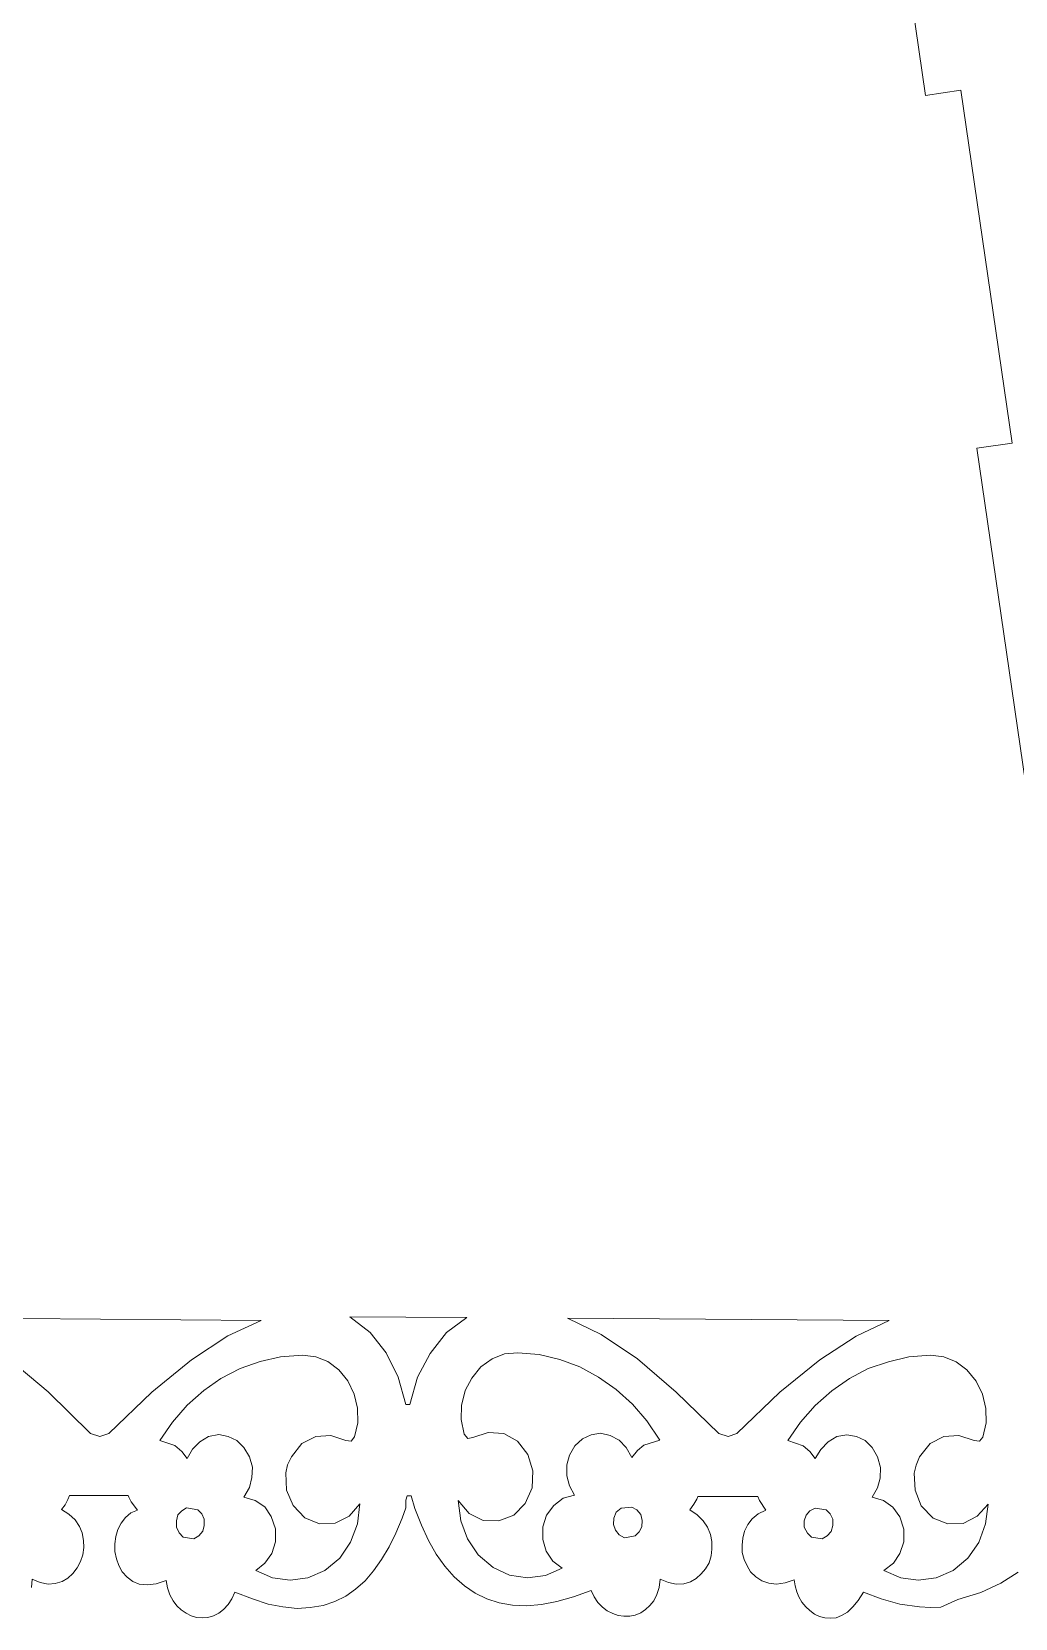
# Model space of a CAD drawing. Header units: inches. Extents: x -3.13 to 3.65, y -3.34 to 4.05.
# Drawn here: x 0.127 to 1.286, y -3.335 to -1.468 of the extents above; entities that cross this region are included whole.
import ezdxf

# ---------------------------------------------------------------- set-up
doc = ezdxf.new("R2010")
doc.units = ezdxf.units.IN
doc.header["$MEASUREMENT"] = 0
doc.layers.add('Katman 1', color=7, linetype='Continuous')

msp = doc.modelspace()

# ---------------------------------------------------------------- linework, layer by layer
at = {"layer": 'Katman 1', "color": 250, "lineweight": 9}
for points in [[(0.9798, -0.1612), (0.9798, -0.1612), (1.1804, -1.5425), (1.1804, -1.5425)], [(1.1804, -1.5425), (1.1804, -1.5425), (1.222, -1.5362), (1.222, -1.5362)], [(1.222, -1.5362), (1.222, -1.5362), (1.2825, -1.952), (1.2825, -1.952)], [(1.2825, -1.952), (1.2825, -1.952), (1.2409, -1.958), (1.2409, -1.958)], [(1.2409, -1.958), (1.2409, -1.958), (1.3616, -2.7891), (1.3616, -2.7891)], [(0.0188, -2.9816), (0.0188, -2.9816), (0.3974, -2.9848), (0.3974, -2.9848)], [(0.3974, -2.9848), (0.3974, -2.9848), (0.3583, -3.003), (0.3583, -3.003)], [(0.5679, -2.9809), (0.5679, -2.9809), (0.5021, -2.9806), (0.5021, -2.9806)], [(0.5021, -2.9806), (0.5021, -2.9806), (0.5259, -2.9991), (0.5259, -2.9991)], [(0.64, -2.9813), (0.64, -2.9813), (0.5679, -2.9809), (0.5679, -2.9809)], [(0.6158, -2.9991), (0.6158, -2.9991), (0.64, -2.9813), (0.64, -2.9813)], [(0.7586, -2.982), (0.7586, -2.982), (1.1376, -2.9848), (1.1376, -2.9848)], [(0.7982, -3.0012), (0.7982, -3.0012), (0.7586, -2.982), (0.7586, -2.982)], [(1.1376, -2.9848), (1.1376, -2.9848), (1.0984, -3.0033), (1.0984, -3.0033)], [(0.3583, -3.003), (0.3583, -3.003), (0.3156, -3.0313), (0.3156, -3.0313)], [(0.5259, -2.9991), (0.5259, -2.9991), (0.5448, -3.0229), (0.5448, -3.0229)], [(0.5966, -3.0236), (0.5966, -3.0236), (0.6158, -2.9991), (0.6158, -2.9991)], [(0.8409, -3.0299), (0.8409, -3.0299), (0.7982, -3.0012), (0.7982, -3.0012)], [(1.0984, -3.0033), (1.0984, -3.0033), (1.0558, -3.0313), (1.0558, -3.0313)], [(0.4202, -3.0278), (0.4202, -3.0278), (0.4461, -3.0257), (0.4461, -3.0257)], [(0.4461, -3.0257), (0.4461, -3.0257), (0.4619, -3.0278), (0.4619, -3.0278)], [(0.5448, -3.0229), (0.5448, -3.0229), (0.5588, -3.0516), (0.5588, -3.0516)], [(0.5819, -3.0516), (0.5819, -3.0516), (0.5966, -3.0236), (0.5966, -3.0236)], [(0.6844, -3.0243), (0.6844, -3.0243), (0.6698, -3.0299), (0.6698, -3.0299)], [(0.6998, -3.0229), (0.6998, -3.0229), (0.6844, -3.0243), (0.6844, -3.0243)], [(0.7251, -3.025), (0.7251, -3.025), (0.6998, -3.0229), (0.6998, -3.0229)], [(0.7495, -3.0306), (0.7495, -3.0306), (0.7251, -3.025), (0.7251, -3.025)], [(1.1608, -3.0278), (1.1608, -3.0278), (1.186, -3.0257), (1.186, -3.0257)], [(1.186, -3.0257), (1.186, -3.0257), (1.2017, -3.0278), (1.2017, -3.0278)], [(0.1465, -3.0688), (0.1465, -3.0688), (0.1003, -3.0299), (0.1003, -3.0299)], [(0.3156, -3.0313), (0.3156, -3.0313), (0.2687, -3.0694), (0.2687, -3.0694)], [(0.3502, -3.053), (0.3502, -3.053), (0.3729, -3.0414), (0.3729, -3.0414)], [(0.3729, -3.0414), (0.3729, -3.0414), (0.3964, -3.0331), (0.3964, -3.0331)], [(0.3964, -3.0331), (0.3964, -3.0331), (0.4202, -3.0278), (0.4202, -3.0278)], [(0.4619, -3.0278), (0.4619, -3.0278), (0.4762, -3.0331), (0.4762, -3.0331)], [(0.4762, -3.0331), (0.4762, -3.0331), (0.4891, -3.0429), (0.4891, -3.0429)], [(0.4891, -3.0429), (0.4891, -3.0429), (0.4996, -3.0558), (0.4996, -3.0558)], [(0.6564, -3.0394), (0.6564, -3.0394), (0.6456, -3.0527), (0.6456, -3.0527)], [(0.6698, -3.0299), (0.6698, -3.0299), (0.6564, -3.0394), (0.6564, -3.0394)], [(0.773, -3.0394), (0.773, -3.0394), (0.7495, -3.0306), (0.7495, -3.0306)], [(0.795, -3.0516), (0.795, -3.0516), (0.773, -3.0394), (0.773, -3.0394)], [(0.8867, -3.0691), (0.8867, -3.0691), (0.8409, -3.0299), (0.8409, -3.0299)], [(1.0558, -3.0313), (1.0558, -3.0313), (1.0085, -3.0694), (1.0085, -3.0694)], [(1.0908, -3.053), (1.0908, -3.053), (1.1128, -3.0414), (1.1128, -3.0414)], [(1.1128, -3.0414), (1.1128, -3.0414), (1.1366, -3.0334), (1.1366, -3.0334)], [(1.1366, -3.0334), (1.1366, -3.0334), (1.1608, -3.0278), (1.1608, -3.0278)], [(1.2017, -3.0278), (1.2017, -3.0278), (1.2164, -3.0334), (1.2164, -3.0334)], [(1.2164, -3.0334), (1.2164, -3.0334), (1.229, -3.0429), (1.229, -3.0429)], [(1.229, -3.0429), (1.229, -3.0429), (1.2399, -3.0562), (1.2399, -3.0562)], [(0.3299, -3.0674), (0.3299, -3.0674), (0.3502, -3.053), (0.3502, -3.053)], [(0.4996, -3.0558), (0.4996, -3.0558), (0.507, -3.0715), (0.507, -3.0715)], [(0.5588, -3.0516), (0.5588, -3.0516), (0.5679, -3.0838), (0.5679, -3.0838)], [(0.5728, -3.0838), (0.5728, -3.0838), (0.5819, -3.0516), (0.5819, -3.0516)], [(0.6456, -3.0527), (0.6456, -3.0527), (0.6379, -3.0674), (0.6379, -3.0674)], [(0.8157, -3.066), (0.8157, -3.066), (0.795, -3.0516), (0.795, -3.0516)], [(1.0701, -3.0677), (1.0701, -3.0677), (1.0908, -3.053), (1.0908, -3.053)], [(1.2399, -3.0562), (1.2399, -3.0562), (1.2475, -3.0715), (1.2475, -3.0715)], [(0.1966, -3.1178), (0.1966, -3.1178), (0.1465, -3.0688), (0.1465, -3.0688)], [(0.2687, -3.0694), (0.2687, -3.0694), (0.2182, -3.1178), (0.2182, -3.1178)], [(0.3103, -3.0845), (0.3103, -3.0845), (0.3299, -3.0674), (0.3299, -3.0674)], [(0.507, -3.0715), (0.507, -3.0715), (0.5112, -3.088), (0.5112, -3.088)], [(0.6379, -3.0674), (0.6379, -3.0674), (0.6337, -3.0849), (0.6337, -3.0849)], [(0.8349, -3.0835), (0.8349, -3.0835), (0.8157, -3.066), (0.8157, -3.066)], [(0.9368, -3.1181), (0.9368, -3.1181), (0.8867, -3.0691), (0.8867, -3.0691)], [(1.0085, -3.0694), (1.0085, -3.0694), (0.9581, -3.1181), (0.9581, -3.1181)], [(1.0502, -3.0849), (1.0502, -3.0849), (1.0701, -3.0677), (1.0701, -3.0677)], [(1.2475, -3.0715), (1.2475, -3.0715), (1.2514, -3.0884), (1.2514, -3.0884)], [(0.2931, -3.1045), (0.2931, -3.1045), (0.3103, -3.0845), (0.3103, -3.0845)], [(0.5112, -3.088), (0.5112, -3.088), (0.5116, -3.1052), (0.5116, -3.1052)], [(0.5679, -3.0838), (0.5679, -3.0838), (0.5728, -3.0838), (0.5728, -3.0838)], [(0.6337, -3.0849), (0.6337, -3.0849), (0.6333, -3.1016), (0.6333, -3.1016)], [(0.8521, -3.1031), (0.8521, -3.1031), (0.8349, -3.0835), (0.8349, -3.0835)], [(1.033, -3.1045), (1.033, -3.1045), (1.0502, -3.0849), (1.0502, -3.0849)], [(1.2514, -3.0884), (1.2514, -3.0884), (1.2517, -3.1052), (1.2517, -3.1052)], [(0.2074, -3.1213), (0.2074, -3.1213), (0.1966, -3.1178), (0.1966, -3.1178)], [(0.2182, -3.1178), (0.2182, -3.1178), (0.2074, -3.1213), (0.2074, -3.1213)], [(0.2781, -3.1261), (0.2781, -3.1261), (0.2931, -3.1045), (0.2931, -3.1045)], [(0.3478, -3.1191), (0.3478, -3.1191), (0.3355, -3.1213), (0.3355, -3.1213)], [(0.3586, -3.1213), (0.3586, -3.1213), (0.3478, -3.1191), (0.3478, -3.1191)], [(0.5116, -3.1052), (0.5116, -3.1052), (0.5077, -3.122), (0.5077, -3.122)], [(0.6333, -3.1016), (0.6333, -3.1016), (0.6368, -3.1188), (0.6368, -3.1188)], [(0.6368, -3.1188), (0.6368, -3.1188), (0.641, -3.1237), (0.641, -3.1237)], [(0.647, -3.1227), (0.647, -3.1227), (0.6652, -3.1167), (0.6652, -3.1167)], [(0.6652, -3.1167), (0.6652, -3.1167), (0.6834, -3.1181), (0.6834, -3.1181)], [(0.6834, -3.1181), (0.6834, -3.1181), (0.6995, -3.1268), (0.6995, -3.1268)], [(0.7863, -3.1195), (0.7863, -3.1195), (0.7975, -3.1174), (0.7975, -3.1174)], [(0.7975, -3.1174), (0.7975, -3.1174), (0.8087, -3.1202), (0.8087, -3.1202)], [(0.8671, -3.1258), (0.8671, -3.1258), (0.8521, -3.1031), (0.8521, -3.1031)], [(0.9476, -3.1213), (0.9476, -3.1213), (0.9368, -3.1181), (0.9368, -3.1181)], [(0.9581, -3.1181), (0.9581, -3.1181), (0.9476, -3.1213), (0.9476, -3.1213)], [(1.0179, -3.1261), (1.0179, -3.1261), (1.033, -3.1045), (1.033, -3.1045)], [(1.2517, -3.1052), (1.2517, -3.1052), (1.2479, -3.1223), (1.2479, -3.1223)], [(0.296, -3.1321), (0.296, -3.1321), (0.2781, -3.1261), (0.2781, -3.1261)], [(0.304, -3.1391), (0.304, -3.1391), (0.296, -3.1321), (0.296, -3.1321)], [(0.3166, -3.1363), (0.3166, -3.1363), (0.3103, -3.1475), (0.3103, -3.1475)], [(0.3254, -3.1276), (0.3254, -3.1276), (0.3166, -3.1363), (0.3166, -3.1363)], [(0.3355, -3.1213), (0.3355, -3.1213), (0.3254, -3.1276), (0.3254, -3.1276)], [(0.3688, -3.1261), (0.3688, -3.1261), (0.3586, -3.1213), (0.3586, -3.1213)], [(0.3771, -3.1345), (0.3771, -3.1345), (0.3688, -3.1261), (0.3688, -3.1261)], [(0.3838, -3.1454), (0.3838, -3.1454), (0.3771, -3.1345), (0.3771, -3.1345)], [(0.4454, -3.1296), (0.4454, -3.1296), (0.4335, -3.1454), (0.4335, -3.1454)], [(0.4619, -3.1213), (0.4619, -3.1213), (0.4454, -3.1296), (0.4454, -3.1296)], [(0.4797, -3.1202), (0.4797, -3.1202), (0.4619, -3.1213), (0.4619, -3.1213)], [(0.4972, -3.1261), (0.4972, -3.1261), (0.4797, -3.1202), (0.4797, -3.1202)], [(0.5035, -3.1268), (0.5035, -3.1268), (0.4972, -3.1261), (0.4972, -3.1261)], [(0.5077, -3.122), (0.5077, -3.122), (0.5035, -3.1268), (0.5035, -3.1268)], [(0.641, -3.1237), (0.641, -3.1237), (0.647, -3.1227), (0.647, -3.1227)], [(0.6995, -3.1268), (0.6995, -3.1268), (0.7117, -3.1426), (0.7117, -3.1426)], [(0.7607, -3.1433), (0.7607, -3.1433), (0.767, -3.1325), (0.767, -3.1325)], [(0.767, -3.1325), (0.767, -3.1325), (0.7761, -3.1241), (0.7761, -3.1241)], [(0.7761, -3.1241), (0.7761, -3.1241), (0.7863, -3.1195), (0.7863, -3.1195)], [(0.8087, -3.1202), (0.8087, -3.1202), (0.8195, -3.1258), (0.8195, -3.1258)], [(0.8195, -3.1258), (0.8195, -3.1258), (0.8276, -3.1345), (0.8276, -3.1345)], [(0.8276, -3.1345), (0.8276, -3.1345), (0.8342, -3.1461), (0.8342, -3.1461)], [(0.8409, -3.1381), (0.8409, -3.1381), (0.8486, -3.1317), (0.8486, -3.1317)], [(0.8486, -3.1317), (0.8486, -3.1317), (0.8671, -3.1258), (0.8671, -3.1258)], [(1.0361, -3.1325), (1.0361, -3.1325), (1.0179, -3.1261), (1.0179, -3.1261)], [(1.0438, -3.1391), (1.0438, -3.1391), (1.0361, -3.1325), (1.0361, -3.1325)], [(1.0568, -3.1367), (1.0568, -3.1367), (1.0502, -3.1475), (1.0502, -3.1475)], [(1.0656, -3.1276), (1.0656, -3.1276), (1.0568, -3.1367), (1.0568, -3.1367)], [(1.0757, -3.1216), (1.0757, -3.1216), (1.0656, -3.1276), (1.0656, -3.1276)], [(1.0876, -3.1195), (1.0876, -3.1195), (1.0757, -3.1216), (1.0757, -3.1216)], [(1.0988, -3.1216), (1.0988, -3.1216), (1.0876, -3.1195), (1.0876, -3.1195)], [(1.109, -3.1261), (1.109, -3.1261), (1.0988, -3.1216), (1.0988, -3.1216)], [(1.1174, -3.1345), (1.1174, -3.1345), (1.109, -3.1261), (1.109, -3.1261)], [(1.1237, -3.1454), (1.1237, -3.1454), (1.1174, -3.1345), (1.1174, -3.1345)], [(1.1856, -3.1296), (1.1856, -3.1296), (1.1733, -3.1454), (1.1733, -3.1454)], [(1.2017, -3.1216), (1.2017, -3.1216), (1.1856, -3.1296), (1.1856, -3.1296)], [(1.2195, -3.1202), (1.2195, -3.1202), (1.2017, -3.1216), (1.2017, -3.1216)], [(1.2374, -3.1261), (1.2374, -3.1261), (1.2195, -3.1202), (1.2195, -3.1202)], [(1.244, -3.1268), (1.244, -3.1268), (1.2374, -3.1261), (1.2374, -3.1261)], [(1.2479, -3.1223), (1.2479, -3.1223), (1.244, -3.1268), (1.244, -3.1268)], [(0.3103, -3.1475), (0.3103, -3.1475), (0.304, -3.1391), (0.304, -3.1391)], [(0.3873, -3.1577), (0.3873, -3.1577), (0.3838, -3.1454), (0.3838, -3.1454)], [(0.4286, -3.1549), (0.4286, -3.1549), (0.4265, -3.1643), (0.4265, -3.1643)], [(0.4335, -3.1454), (0.4335, -3.1454), (0.4286, -3.1549), (0.4286, -3.1549)], [(0.7117, -3.1426), (0.7117, -3.1426), (0.7177, -3.1619), (0.7177, -3.1619)], [(0.7576, -3.1549), (0.7576, -3.1549), (0.7607, -3.1433), (0.7607, -3.1433)], [(0.7576, -3.1678), (0.7576, -3.1678), (0.7576, -3.1549), (0.7576, -3.1549)], [(0.8342, -3.1461), (0.8342, -3.1461), (0.8409, -3.1381), (0.8409, -3.1381)], [(1.0502, -3.1475), (1.0502, -3.1475), (1.0438, -3.1391), (1.0438, -3.1391)], [(1.1272, -3.158), (1.1272, -3.158), (1.1237, -3.1454), (1.1237, -3.1454)], [(1.1692, -3.1552), (1.1692, -3.1552), (1.167, -3.1647), (1.167, -3.1647)], [(1.1733, -3.1454), (1.1733, -3.1454), (1.1692, -3.1552), (1.1692, -3.1552)], [(0.3838, -3.1815), (0.3838, -3.1815), (0.3866, -3.1699), (0.3866, -3.1699)], [(0.3866, -3.1699), (0.3866, -3.1699), (0.3873, -3.1577), (0.3873, -3.1577)], [(0.4265, -3.1643), (0.4265, -3.1643), (0.4275, -3.1846), (0.4275, -3.1846)], [(0.7177, -3.1619), (0.7177, -3.1619), (0.717, -3.1818), (0.717, -3.1818)], [(0.7607, -3.1797), (0.7607, -3.1797), (0.7576, -3.1678), (0.7576, -3.1678)], [(1.1237, -3.1818), (1.1237, -3.1818), (1.1268, -3.1703), (1.1268, -3.1703)], [(1.1268, -3.1703), (1.1268, -3.1703), (1.1272, -3.158), (1.1272, -3.158)], [(1.167, -3.1647), (1.167, -3.1647), (1.1681, -3.1846), (1.1681, -3.1846)], [(0.1717, -3.1909), (0.1717, -3.1909), (0.17, -3.1958), (0.17, -3.1958)], [(0.241, -3.1909), (0.241, -3.1909), (0.1717, -3.1909), (0.1717, -3.1909)], [(0.2417, -3.1927), (0.2417, -3.1927), (0.241, -3.1909), (0.241, -3.1909)], [(0.2445, -3.1983), (0.2445, -3.1983), (0.2417, -3.1927), (0.2417, -3.1927)], [(0.3771, -3.1927), (0.3771, -3.1927), (0.3838, -3.1815), (0.3838, -3.1815)], [(0.3905, -3.1969), (0.3905, -3.1969), (0.3771, -3.1927), (0.3771, -3.1927)], [(0.4275, -3.1846), (0.4275, -3.1846), (0.4353, -3.2028), (0.4353, -3.2028)], [(0.5697, -3.1913), (0.5697, -3.1913), (0.5679, -3.1962), (0.5679, -3.1962)], [(0.5742, -3.1913), (0.5742, -3.1913), (0.5697, -3.1913), (0.5697, -3.1913)], [(0.5787, -3.2063), (0.5787, -3.2063), (0.5742, -3.1913), (0.5742, -3.1913)], [(0.717, -3.1818), (0.717, -3.1818), (0.7086, -3.2003), (0.7086, -3.2003)], [(0.7425, -3.2025), (0.7425, -3.2025), (0.7534, -3.1941), (0.7534, -3.1941)], [(0.7534, -3.1941), (0.7534, -3.1941), (0.7667, -3.1906), (0.7667, -3.1906)], [(0.7667, -3.1906), (0.7667, -3.1906), (0.7607, -3.1797), (0.7607, -3.1797)], [(0.9119, -3.192), (0.9119, -3.192), (0.9109, -3.1951), (0.9109, -3.1951)], [(0.9826, -3.192), (0.9826, -3.192), (0.9119, -3.192), (0.9119, -3.192)], [(0.9847, -3.1969), (0.9847, -3.1969), (0.9826, -3.192), (0.9826, -3.192)], [(1.1174, -3.1927), (1.1174, -3.1927), (1.1237, -3.1818), (1.1237, -3.1818)], [(1.1307, -3.1969), (1.1307, -3.1969), (1.1174, -3.1927), (1.1174, -3.1927)], [(1.1681, -3.1846), (1.1681, -3.1846), (1.1751, -3.2032), (1.1751, -3.2032)], [(0.1665, -3.2017), (0.1665, -3.2017), (0.1623, -3.2074), (0.1623, -3.2074)], [(0.1623, -3.2074), (0.1623, -3.2074), (0.171, -3.213), (0.171, -3.213)], [(0.17, -3.1958), (0.17, -3.1958), (0.1665, -3.2017), (0.1665, -3.2017)], [(0.2379, -3.2168), (0.2379, -3.2168), (0.2442, -3.2115), (0.2442, -3.2115)], [(0.2442, -3.2115), (0.2442, -3.2115), (0.2519, -3.208), (0.2519, -3.208)], [(0.2519, -3.208), (0.2519, -3.208), (0.2445, -3.1983), (0.2445, -3.1983)], [(0.2994, -3.2137), (0.2994, -3.2137), (0.304, -3.2091), (0.304, -3.2091)], [(0.304, -3.2091), (0.304, -3.2091), (0.3096, -3.2056), (0.3096, -3.2056)], [(0.3096, -3.2056), (0.3096, -3.2056), (0.3229, -3.2077), (0.3229, -3.2077)], [(0.3229, -3.2077), (0.3229, -3.2077), (0.3278, -3.2123), (0.3278, -3.2123)], [(0.3278, -3.2123), (0.3278, -3.2123), (0.3306, -3.2186), (0.3306, -3.2186)], [(0.402, -3.2042), (0.402, -3.2042), (0.3905, -3.1969), (0.3905, -3.1969)], [(0.4094, -3.2157), (0.4094, -3.2157), (0.402, -3.2042), (0.402, -3.2042)], [(0.4353, -3.2028), (0.4353, -3.2028), (0.4489, -3.2172), (0.4489, -3.2172)], [(0.5014, -3.2154), (0.5014, -3.2154), (0.514, -3.2007), (0.514, -3.2007)], [(0.514, -3.2007), (0.514, -3.2007), (0.5112, -3.2242), (0.5112, -3.2242)], [(0.5679, -3.2053), (0.5679, -3.2053), (0.5637, -3.2175), (0.5637, -3.2175)], [(0.5679, -3.1962), (0.5679, -3.1962), (0.5679, -3.2053), (0.5679, -3.2053)], [(0.5864, -3.2259), (0.5864, -3.2259), (0.5787, -3.2063), (0.5787, -3.2063)], [(0.6298, -3.1969), (0.6298, -3.1969), (0.633, -3.2207), (0.633, -3.2207)], [(0.6428, -3.2119), (0.6428, -3.2119), (0.6298, -3.1969), (0.6298, -3.1969)], [(0.6592, -3.2203), (0.6592, -3.2203), (0.6428, -3.2119), (0.6428, -3.2119)], [(0.7086, -3.2003), (0.7086, -3.2003), (0.6953, -3.214), (0.6953, -3.214)], [(0.7338, -3.214), (0.7338, -3.214), (0.7425, -3.2025), (0.7425, -3.2025)], [(0.816, -3.2105), (0.816, -3.2105), (0.8132, -3.2175), (0.8132, -3.2175)], [(0.8216, -3.206), (0.8216, -3.206), (0.816, -3.2105), (0.816, -3.2105)], [(0.8342, -3.2045), (0.8342, -3.2045), (0.8216, -3.206), (0.8216, -3.206)], [(0.8402, -3.2077), (0.8402, -3.2077), (0.8342, -3.2045), (0.8342, -3.2045)], [(0.8447, -3.2133), (0.8447, -3.2133), (0.8402, -3.2077), (0.8402, -3.2077)], [(0.9074, -3.2011), (0.9074, -3.2011), (0.9025, -3.2077), (0.9025, -3.2077)], [(0.9025, -3.2077), (0.9025, -3.2077), (0.9112, -3.2137), (0.9112, -3.2137)], [(0.9109, -3.1951), (0.9109, -3.1951), (0.9074, -3.2011), (0.9074, -3.2011)], [(0.976, -3.2182), (0.976, -3.2182), (0.9833, -3.2126), (0.9833, -3.2126)], [(0.9833, -3.2126), (0.9833, -3.2126), (0.9921, -3.208), (0.9921, -3.208)], [(0.9921, -3.208), (0.9921, -3.208), (0.9847, -3.1969), (0.9847, -3.1969)], [(1.0396, -3.214), (1.0396, -3.214), (1.0438, -3.2091), (1.0438, -3.2091)], [(1.0438, -3.2091), (1.0438, -3.2091), (1.0502, -3.206), (1.0502, -3.206)], [(1.0502, -3.206), (1.0502, -3.206), (1.0631, -3.2077), (1.0631, -3.2077)], [(1.0631, -3.2077), (1.0631, -3.2077), (1.068, -3.2126), (1.068, -3.2126)], [(1.068, -3.2126), (1.068, -3.2126), (1.0711, -3.2189), (1.0711, -3.2189)], [(1.1418, -3.2045), (1.1418, -3.2045), (1.1307, -3.1969), (1.1307, -3.1969)], [(1.1499, -3.2161), (1.1499, -3.2161), (1.1418, -3.2045), (1.1418, -3.2045)], [(1.1751, -3.2032), (1.1751, -3.2032), (1.1891, -3.2175), (1.1891, -3.2175)], [(1.2412, -3.2154), (1.2412, -3.2154), (1.2539, -3.2011), (1.2539, -3.2011)], [(1.2539, -3.2011), (1.2539, -3.2011), (1.2511, -3.2242), (1.2511, -3.2242)], [(0.171, -3.213), (0.171, -3.213), (0.1784, -3.2196), (0.1784, -3.2196)], [(0.1784, -3.2196), (0.1784, -3.2196), (0.1836, -3.2273), (0.1836, -3.2273)], [(0.1836, -3.2273), (0.1836, -3.2273), (0.1867, -3.235), (0.1867, -3.235)], [(0.2263, -3.2392), (0.2263, -3.2392), (0.2288, -3.2311), (0.2288, -3.2311)], [(0.2288, -3.2311), (0.2288, -3.2311), (0.2326, -3.2235), (0.2326, -3.2235)], [(0.2326, -3.2235), (0.2326, -3.2235), (0.2379, -3.2168), (0.2379, -3.2168)], [(0.2977, -3.2207), (0.2977, -3.2207), (0.2994, -3.2137), (0.2994, -3.2137)], [(0.2977, -3.2283), (0.2977, -3.2283), (0.2977, -3.2207), (0.2977, -3.2207)], [(0.3009, -3.235), (0.3009, -3.235), (0.2977, -3.2283), (0.2977, -3.2283)], [(0.3306, -3.2263), (0.3306, -3.2263), (0.3289, -3.2329), (0.3289, -3.2329)], [(0.3306, -3.2186), (0.3306, -3.2186), (0.3306, -3.2263), (0.3306, -3.2263)], [(0.4146, -3.2301), (0.4146, -3.2301), (0.4094, -3.2157), (0.4094, -3.2157)], [(0.4146, -3.2455), (0.4146, -3.2455), (0.4146, -3.2301), (0.4146, -3.2301)], [(0.4489, -3.2172), (0.4489, -3.2172), (0.4664, -3.2242), (0.4664, -3.2242)], [(0.4664, -3.2242), (0.4664, -3.2242), (0.4846, -3.2235), (0.4846, -3.2235)], [(0.4846, -3.2235), (0.4846, -3.2235), (0.5014, -3.2154), (0.5014, -3.2154)], [(0.5112, -3.2242), (0.5112, -3.2242), (0.5028, -3.2459), (0.5028, -3.2459)], [(0.5637, -3.2175), (0.5637, -3.2175), (0.5563, -3.2353), (0.5563, -3.2353)], [(0.5949, -3.2437), (0.5949, -3.2437), (0.5864, -3.2259), (0.5864, -3.2259)], [(0.633, -3.2207), (0.633, -3.2207), (0.6407, -3.242), (0.6407, -3.242)], [(0.6774, -3.2207), (0.6774, -3.2207), (0.6592, -3.2203), (0.6592, -3.2203)], [(0.6953, -3.214), (0.6953, -3.214), (0.6774, -3.2207), (0.6774, -3.2207)], [(0.7296, -3.2276), (0.7296, -3.2276), (0.7338, -3.214), (0.7338, -3.214)], [(0.7296, -3.2427), (0.7296, -3.2427), (0.7296, -3.2276), (0.7296, -3.2276)], [(0.8132, -3.2175), (0.8132, -3.2175), (0.8128, -3.2249), (0.8128, -3.2249)], [(0.8128, -3.2249), (0.8128, -3.2249), (0.815, -3.2318), (0.815, -3.2318)], [(0.843, -3.2336), (0.843, -3.2336), (0.8461, -3.2276), (0.8461, -3.2276)], [(0.8465, -3.2203), (0.8465, -3.2203), (0.8447, -3.2133), (0.8447, -3.2133)], [(0.8461, -3.2276), (0.8461, -3.2276), (0.8465, -3.2203), (0.8465, -3.2203)], [(0.9112, -3.2137), (0.9112, -3.2137), (0.9182, -3.2207), (0.9182, -3.2207)], [(0.9182, -3.2207), (0.9182, -3.2207), (0.9235, -3.2283), (0.9235, -3.2283)], [(0.9235, -3.2283), (0.9235, -3.2283), (0.9269, -3.2367), (0.9269, -3.2367)], [(0.9672, -3.2329), (0.9672, -3.2329), (0.9711, -3.2252), (0.9711, -3.2252)], [(0.9711, -3.2252), (0.9711, -3.2252), (0.976, -3.2182), (0.976, -3.2182)], [(1.0375, -3.2207), (1.0375, -3.2207), (1.0396, -3.214), (1.0396, -3.214)], [(1.0375, -3.2283), (1.0375, -3.2283), (1.0375, -3.2207), (1.0375, -3.2207)], [(1.0411, -3.2353), (1.0411, -3.2353), (1.0375, -3.2283), (1.0375, -3.2283)], [(1.0711, -3.2263), (1.0711, -3.2263), (1.0691, -3.2332), (1.0691, -3.2332)], [(1.0711, -3.2189), (1.0711, -3.2189), (1.0711, -3.2263), (1.0711, -3.2263)], [(1.1548, -3.2304), (1.1548, -3.2304), (1.1499, -3.2161), (1.1499, -3.2161)], [(1.1548, -3.2455), (1.1548, -3.2455), (1.1548, -3.2304), (1.1548, -3.2304)], [(1.1891, -3.2175), (1.1891, -3.2175), (1.2066, -3.2242), (1.2066, -3.2242)], [(1.2066, -3.2242), (1.2066, -3.2242), (1.2248, -3.2238), (1.2248, -3.2238)], [(1.2248, -3.2238), (1.2248, -3.2238), (1.2412, -3.2154), (1.2412, -3.2154)], [(1.2511, -3.2242), (1.2511, -3.2242), (1.243, -3.2462), (1.243, -3.2462)], [(0.1867, -3.235), (0.1867, -3.235), (0.1882, -3.2437), (0.1882, -3.2437)], [(0.1882, -3.2437), (0.1882, -3.2437), (0.1885, -3.2522), (0.1885, -3.2522)], [(0.2252, -3.2479), (0.2252, -3.2479), (0.2263, -3.2392), (0.2263, -3.2392)], [(0.2252, -3.2567), (0.2252, -3.2567), (0.2252, -3.2479), (0.2252, -3.2479)], [(0.3058, -3.2399), (0.3058, -3.2399), (0.3009, -3.235), (0.3009, -3.235)], [(0.3183, -3.242), (0.3183, -3.242), (0.3058, -3.2399), (0.3058, -3.2399)], [(0.3243, -3.2385), (0.3243, -3.2385), (0.3183, -3.242), (0.3183, -3.242)], [(0.3289, -3.2329), (0.3289, -3.2329), (0.3243, -3.2385), (0.3243, -3.2385)], [(0.4101, -3.2591), (0.4101, -3.2591), (0.4146, -3.2455), (0.4146, -3.2455)], [(0.5028, -3.2459), (0.5028, -3.2459), (0.4902, -3.2648), (0.4902, -3.2648)], [(0.5563, -3.2353), (0.5563, -3.2353), (0.5483, -3.2515), (0.5483, -3.2515)], [(0.6039, -3.2599), (0.6039, -3.2599), (0.5949, -3.2437), (0.5949, -3.2437)], [(0.6407, -3.242), (0.6407, -3.242), (0.6533, -3.2606), (0.6533, -3.2606)], [(0.7334, -3.2564), (0.7334, -3.2564), (0.7296, -3.2427), (0.7296, -3.2427)], [(0.815, -3.2318), (0.815, -3.2318), (0.8192, -3.2371), (0.8192, -3.2371)], [(0.8192, -3.2371), (0.8192, -3.2371), (0.8255, -3.2406), (0.8255, -3.2406)], [(0.8255, -3.2406), (0.8255, -3.2406), (0.8381, -3.2385), (0.8381, -3.2385)], [(0.8381, -3.2385), (0.8381, -3.2385), (0.843, -3.2336), (0.843, -3.2336)], [(0.9269, -3.2367), (0.9269, -3.2367), (0.9287, -3.2452), (0.9287, -3.2452)], [(0.9287, -3.2452), (0.9287, -3.2452), (0.9287, -3.2539), (0.9287, -3.2539)], [(0.9641, -3.2494), (0.9641, -3.2494), (0.9651, -3.241), (0.9651, -3.241)], [(0.9644, -3.2581), (0.9644, -3.2581), (0.9641, -3.2494), (0.9641, -3.2494)], [(0.9651, -3.241), (0.9651, -3.241), (0.9672, -3.2329), (0.9672, -3.2329)], [(1.0459, -3.2399), (1.0459, -3.2399), (1.0411, -3.2353), (1.0411, -3.2353)], [(1.0586, -3.242), (1.0586, -3.242), (1.0459, -3.2399), (1.0459, -3.2399)], [(1.0645, -3.2385), (1.0645, -3.2385), (1.0586, -3.242), (1.0586, -3.242)], [(1.0691, -3.2332), (1.0691, -3.2332), (1.0645, -3.2385), (1.0645, -3.2385)], [(1.1502, -3.2591), (1.1502, -3.2591), (1.1548, -3.2455), (1.1548, -3.2455)], [(1.243, -3.2462), (1.243, -3.2462), (1.23, -3.2648), (1.23, -3.2648)], [(0.1847, -3.2686), (0.1847, -3.2686), (0.1808, -3.2759), (0.1808, -3.2759)], [(0.1875, -3.2606), (0.1875, -3.2606), (0.1847, -3.2686), (0.1847, -3.2686)], [(0.1885, -3.2522), (0.1885, -3.2522), (0.1875, -3.2606), (0.1875, -3.2606)], [(0.227, -3.2655), (0.227, -3.2655), (0.2252, -3.2567), (0.2252, -3.2567)], [(0.2298, -3.2735), (0.2298, -3.2735), (0.227, -3.2655), (0.227, -3.2655)], [(0.402, -3.2707), (0.402, -3.2707), (0.4101, -3.2591), (0.4101, -3.2591)], [(0.4902, -3.2648), (0.4902, -3.2648), (0.4727, -3.2791), (0.4727, -3.2791)], [(0.5395, -3.2661), (0.5395, -3.2661), (0.5301, -3.2794), (0.5301, -3.2794)], [(0.5483, -3.2515), (0.5483, -3.2515), (0.5395, -3.2661), (0.5395, -3.2661)], [(0.6141, -3.2742), (0.6141, -3.2742), (0.6039, -3.2599), (0.6039, -3.2599)], [(0.6533, -3.2606), (0.6533, -3.2606), (0.6708, -3.2756), (0.6708, -3.2756)], [(0.7411, -3.2683), (0.7411, -3.2683), (0.7334, -3.2564), (0.7334, -3.2564)], [(0.7523, -3.2763), (0.7523, -3.2763), (0.7411, -3.2683), (0.7411, -3.2683)], [(0.9277, -3.2619), (0.9277, -3.2619), (0.9252, -3.27), (0.9252, -3.27)], [(0.9287, -3.2539), (0.9287, -3.2539), (0.9277, -3.2619), (0.9277, -3.2619)], [(0.9665, -3.2661), (0.9665, -3.2661), (0.9644, -3.2581), (0.9644, -3.2581)], [(0.97, -3.2739), (0.97, -3.2739), (0.9665, -3.2661), (0.9665, -3.2661)], [(1.1426, -3.2707), (1.1426, -3.2707), (1.1502, -3.2591), (1.1502, -3.2591)], [(1.23, -3.2648), (1.23, -3.2648), (1.2129, -3.2791), (1.2129, -3.2791)], [(0.1759, -3.2826), (0.1759, -3.2826), (0.17, -3.2882), (0.17, -3.2882)], [(0.1808, -3.2759), (0.1808, -3.2759), (0.1759, -3.2826), (0.1759, -3.2826)], [(0.2337, -3.2809), (0.2337, -3.2809), (0.2298, -3.2735), (0.2298, -3.2735)], [(0.2396, -3.2871), (0.2396, -3.2871), (0.2337, -3.2809), (0.2337, -3.2809)], [(0.2462, -3.2921), (0.2462, -3.2921), (0.2396, -3.2871), (0.2396, -3.2871)], [(0.3912, -3.2791), (0.3912, -3.2791), (0.402, -3.2707), (0.402, -3.2707)], [(0.4111, -3.2878), (0.4111, -3.2878), (0.3912, -3.2791), (0.3912, -3.2791)], [(0.4727, -3.2791), (0.4727, -3.2791), (0.4527, -3.2878), (0.4527, -3.2878)], [(0.5301, -3.2794), (0.5301, -3.2794), (0.52, -3.2914), (0.52, -3.2914)], [(0.625, -3.2868), (0.625, -3.2868), (0.6141, -3.2742), (0.6141, -3.2742)], [(0.6372, -3.2973), (0.6372, -3.2973), (0.625, -3.2868), (0.625, -3.2868)], [(0.6708, -3.2756), (0.6708, -3.2756), (0.69, -3.2847), (0.69, -3.2847)], [(0.69, -3.2847), (0.69, -3.2847), (0.7114, -3.2878), (0.7114, -3.2878)], [(0.7114, -3.2878), (0.7114, -3.2878), (0.7324, -3.285), (0.7324, -3.285)], [(0.7324, -3.285), (0.7324, -3.285), (0.7523, -3.2763), (0.7523, -3.2763)], [(0.9161, -3.2833), (0.9161, -3.2833), (0.9102, -3.2886), (0.9102, -3.2886)], [(0.921, -3.2774), (0.921, -3.2774), (0.9161, -3.2833), (0.9161, -3.2833)], [(0.9252, -3.27), (0.9252, -3.27), (0.921, -3.2774), (0.921, -3.2774)], [(0.9742, -3.2809), (0.9742, -3.2809), (0.97, -3.2739), (0.97, -3.2739)], [(0.9805, -3.2868), (0.9805, -3.2868), (0.9742, -3.2809), (0.9742, -3.2809)], [(0.9875, -3.2914), (0.9875, -3.2914), (0.9805, -3.2868), (0.9805, -3.2868)], [(1.131, -3.2791), (1.131, -3.2791), (1.1426, -3.2707), (1.1426, -3.2707)], [(1.1513, -3.2878), (1.1513, -3.2878), (1.131, -3.2791), (1.131, -3.2791)], [(1.2129, -3.2791), (1.2129, -3.2791), (1.193, -3.2878), (1.193, -3.2878)], [(1.2896, -3.2812), (1.2896, -3.2812), (1.2692, -3.2941), (1.2692, -3.2941)], [(0.1276, -3.2896), (0.1276, -3.2896), (0.1269, -3.2991), (0.1269, -3.2991)], [(0.1374, -3.2935), (0.1374, -3.2935), (0.1276, -3.2896), (0.1276, -3.2896)], [(0.1465, -3.2952), (0.1465, -3.2952), (0.1374, -3.2935), (0.1374, -3.2935)], [(0.1549, -3.2945), (0.1549, -3.2945), (0.1465, -3.2952), (0.1465, -3.2952)], [(0.163, -3.2921), (0.163, -3.2921), (0.1549, -3.2945), (0.1549, -3.2945)], [(0.17, -3.2882), (0.17, -3.2882), (0.163, -3.2921), (0.163, -3.2921)], [(0.254, -3.2952), (0.254, -3.2952), (0.2462, -3.2921), (0.2462, -3.2921)], [(0.2634, -3.2959), (0.2634, -3.2959), (0.254, -3.2952), (0.254, -3.2952)], [(0.2739, -3.2949), (0.2739, -3.2949), (0.2634, -3.2959), (0.2634, -3.2959)], [(0.2858, -3.291), (0.2858, -3.291), (0.2739, -3.2949), (0.2739, -3.2949)], [(0.2872, -3.2997), (0.2872, -3.2997), (0.2858, -3.291), (0.2858, -3.291)], [(0.29, -3.3078), (0.29, -3.3078), (0.2872, -3.2997), (0.2872, -3.2997)], [(0.3667, -3.3046), (0.3667, -3.3046), (0.3632, -3.3127), (0.3632, -3.3127)], [(0.3873, -3.3127), (0.3873, -3.3127), (0.3667, -3.3046), (0.3667, -3.3046)], [(0.4317, -3.2907), (0.4317, -3.2907), (0.4111, -3.2878), (0.4111, -3.2878)], [(0.4527, -3.2878), (0.4527, -3.2878), (0.4317, -3.2907), (0.4317, -3.2907)], [(0.5087, -3.3011), (0.5087, -3.3011), (0.4972, -3.3096), (0.4972, -3.3096)], [(0.52, -3.2914), (0.52, -3.2914), (0.5087, -3.3011), (0.5087, -3.3011)], [(0.6498, -3.3057), (0.6498, -3.3057), (0.6372, -3.2973), (0.6372, -3.2973)], [(0.6634, -3.3127), (0.6634, -3.3127), (0.6498, -3.3057), (0.6498, -3.3057)], [(0.7863, -3.3026), (0.7863, -3.3026), (0.7656, -3.3102), (0.7656, -3.3102)], [(0.7898, -3.3102), (0.7898, -3.3102), (0.7863, -3.3026), (0.7863, -3.3026)], [(0.8664, -3.2994), (0.8664, -3.2994), (0.8636, -3.3075), (0.8636, -3.3075)], [(0.8675, -3.2896), (0.8675, -3.2896), (0.8664, -3.2994), (0.8664, -3.2994)], [(0.8773, -3.2935), (0.8773, -3.2935), (0.8675, -3.2896), (0.8675, -3.2896)], [(0.8864, -3.2952), (0.8864, -3.2952), (0.8773, -3.2935), (0.8773, -3.2935)], [(0.8955, -3.2949), (0.8955, -3.2949), (0.8864, -3.2952), (0.8864, -3.2952)], [(0.9032, -3.2924), (0.9032, -3.2924), (0.8955, -3.2949), (0.8955, -3.2949)], [(0.9102, -3.2886), (0.9102, -3.2886), (0.9032, -3.2924), (0.9032, -3.2924)], [(0.9956, -3.2941), (0.9956, -3.2941), (0.9875, -3.2914), (0.9875, -3.2914)], [(1.0047, -3.2952), (1.0047, -3.2952), (0.9956, -3.2941), (0.9956, -3.2941)], [(1.0148, -3.2938), (1.0148, -3.2938), (1.0047, -3.2952), (1.0047, -3.2952)], [(1.0257, -3.2903), (1.0257, -3.2903), (1.0148, -3.2938), (1.0148, -3.2938)], [(1.0267, -3.2973), (1.0267, -3.2973), (1.0257, -3.2903), (1.0257, -3.2903)], [(1.0285, -3.3043), (1.0285, -3.3043), (1.0267, -3.2973), (1.0267, -3.2973)], [(1.0312, -3.3102), (1.0312, -3.3102), (1.0285, -3.3043), (1.0285, -3.3043)], [(1.1072, -3.3046), (1.1072, -3.3046), (1.1009, -3.3144), (1.1009, -3.3144)], [(1.1282, -3.3127), (1.1282, -3.3127), (1.1072, -3.3046), (1.1072, -3.3046)], [(1.1716, -3.2907), (1.1716, -3.2907), (1.1513, -3.2878), (1.1513, -3.2878)], [(1.193, -3.2878), (1.193, -3.2878), (1.1716, -3.2907), (1.1716, -3.2907)], [(1.2454, -3.305), (1.2454, -3.305), (1.2185, -3.3134), (1.2185, -3.3134)], [(1.2692, -3.2941), (1.2692, -3.2941), (1.2454, -3.305), (1.2454, -3.305)], [(0.2939, -3.3148), (0.2939, -3.3148), (0.29, -3.3078), (0.29, -3.3078)], [(0.2981, -3.3208), (0.2981, -3.3208), (0.2939, -3.3148), (0.2939, -3.3148)], [(0.3033, -3.3256), (0.3033, -3.3256), (0.2981, -3.3208), (0.2981, -3.3208)], [(0.3586, -3.3194), (0.3586, -3.3194), (0.3533, -3.3253), (0.3533, -3.3253)], [(0.3632, -3.3127), (0.3632, -3.3127), (0.3586, -3.3194), (0.3586, -3.3194)], [(0.4059, -3.3187), (0.4059, -3.3187), (0.3873, -3.3127), (0.3873, -3.3127)], [(0.4233, -3.3221), (0.4233, -3.3221), (0.4059, -3.3187), (0.4059, -3.3187)], [(0.4401, -3.3239), (0.4401, -3.3239), (0.4233, -3.3221), (0.4233, -3.3221)], [(0.4555, -3.3229), (0.4555, -3.3229), (0.4401, -3.3239), (0.4401, -3.3239)], [(0.4706, -3.3204), (0.4706, -3.3204), (0.4555, -3.3229), (0.4555, -3.3229)], [(0.4843, -3.3158), (0.4843, -3.3158), (0.4706, -3.3204), (0.4706, -3.3204)], [(0.4972, -3.3096), (0.4972, -3.3096), (0.4843, -3.3158), (0.4843, -3.3158)], [(0.6781, -3.3173), (0.6781, -3.3173), (0.6634, -3.3127), (0.6634, -3.3127)], [(0.6936, -3.3201), (0.6936, -3.3201), (0.6781, -3.3173), (0.6781, -3.3173)], [(0.71, -3.3208), (0.71, -3.3208), (0.6936, -3.3201), (0.6936, -3.3201)], [(0.7278, -3.3194), (0.7278, -3.3194), (0.71, -3.3208), (0.71, -3.3208)], [(0.746, -3.3158), (0.746, -3.3158), (0.7278, -3.3194), (0.7278, -3.3194)], [(0.7656, -3.3102), (0.7656, -3.3102), (0.746, -3.3158), (0.746, -3.3158)], [(0.7943, -3.3169), (0.7943, -3.3169), (0.7898, -3.3102), (0.7898, -3.3102)], [(0.7996, -3.3225), (0.7996, -3.3225), (0.7943, -3.3169), (0.7943, -3.3169)], [(0.8052, -3.3267), (0.8052, -3.3267), (0.7996, -3.3225), (0.7996, -3.3225)], [(0.8556, -3.3204), (0.8556, -3.3204), (0.8503, -3.3253), (0.8503, -3.3253)], [(0.8601, -3.3148), (0.8601, -3.3148), (0.8556, -3.3204), (0.8556, -3.3204)], [(0.8636, -3.3075), (0.8636, -3.3075), (0.8601, -3.3148), (0.8601, -3.3148)], [(1.0347, -3.3166), (1.0347, -3.3166), (1.0312, -3.3102), (1.0312, -3.3102)], [(1.0393, -3.3218), (1.0393, -3.3218), (1.0347, -3.3166), (1.0347, -3.3166)], [(1.0438, -3.3264), (1.0438, -3.3264), (1.0393, -3.3218), (1.0393, -3.3218)], [(1.0946, -3.3221), (1.0946, -3.3221), (1.0883, -3.3281), (1.0883, -3.3281)], [(1.1009, -3.3144), (1.1009, -3.3144), (1.0946, -3.3221), (1.0946, -3.3221)], [(1.1499, -3.3187), (1.1499, -3.3187), (1.1282, -3.3127), (1.1282, -3.3127)], [(1.1733, -3.3221), (1.1733, -3.3221), (1.1499, -3.3187), (1.1499, -3.3187)], [(1.186, -3.3229), (1.186, -3.3229), (1.1733, -3.3221), (1.1733, -3.3221)], [(1.1985, -3.3225), (1.1985, -3.3225), (1.186, -3.3229), (1.186, -3.3229)], [(1.2185, -3.3134), (1.2185, -3.3134), (1.1985, -3.3225), (1.1985, -3.3225)], [(0.3093, -3.3295), (0.3093, -3.3295), (0.3033, -3.3256), (0.3033, -3.3256)], [(0.3152, -3.3326), (0.3152, -3.3326), (0.3093, -3.3295), (0.3093, -3.3295)], [(0.3215, -3.3344), (0.3215, -3.3344), (0.3152, -3.3326), (0.3152, -3.3326)], [(0.3285, -3.3348), (0.3285, -3.3348), (0.3215, -3.3344), (0.3215, -3.3344)], [(0.3348, -3.3344), (0.3348, -3.3344), (0.3285, -3.3348), (0.3285, -3.3348)], [(0.3415, -3.3326), (0.3415, -3.3326), (0.3348, -3.3344), (0.3348, -3.3344)], [(0.3478, -3.3295), (0.3478, -3.3295), (0.3415, -3.3326), (0.3415, -3.3326)], [(0.3533, -3.3253), (0.3533, -3.3253), (0.3478, -3.3295), (0.3478, -3.3295)], [(0.8118, -3.3298), (0.8118, -3.3298), (0.8052, -3.3267), (0.8052, -3.3267)], [(0.8181, -3.3323), (0.8181, -3.3323), (0.8118, -3.3298), (0.8118, -3.3298)], [(0.8248, -3.333), (0.8248, -3.333), (0.8181, -3.3323), (0.8181, -3.3323)], [(0.8318, -3.333), (0.8318, -3.333), (0.8248, -3.333), (0.8248, -3.333)], [(0.8384, -3.3316), (0.8384, -3.3316), (0.8318, -3.333), (0.8318, -3.333)], [(0.8447, -3.3292), (0.8447, -3.3292), (0.8384, -3.3316), (0.8384, -3.3316)], [(0.8503, -3.3253), (0.8503, -3.3253), (0.8447, -3.3292), (0.8447, -3.3292)], [(1.0495, -3.3306), (1.0495, -3.3306), (1.0438, -3.3264), (1.0438, -3.3264)], [(1.0554, -3.3333), (1.0554, -3.3333), (1.0495, -3.3306), (1.0495, -3.3306)], [(1.0618, -3.3351), (1.0618, -3.3351), (1.0554, -3.3333), (1.0554, -3.3333)], [(1.068, -3.3354), (1.068, -3.3354), (1.0618, -3.3351), (1.0618, -3.3351)], [(1.075, -3.3348), (1.075, -3.3348), (1.068, -3.3354), (1.068, -3.3354)], [(1.0813, -3.3323), (1.0813, -3.3323), (1.075, -3.3348), (1.075, -3.3348)], [(1.0883, -3.3281), (1.0883, -3.3281), (1.0813, -3.3323), (1.0813, -3.3323)]]:
    msp.add_open_spline(points, degree=3, dxfattribs=at)

doc.saveas('drawing.dxf')
